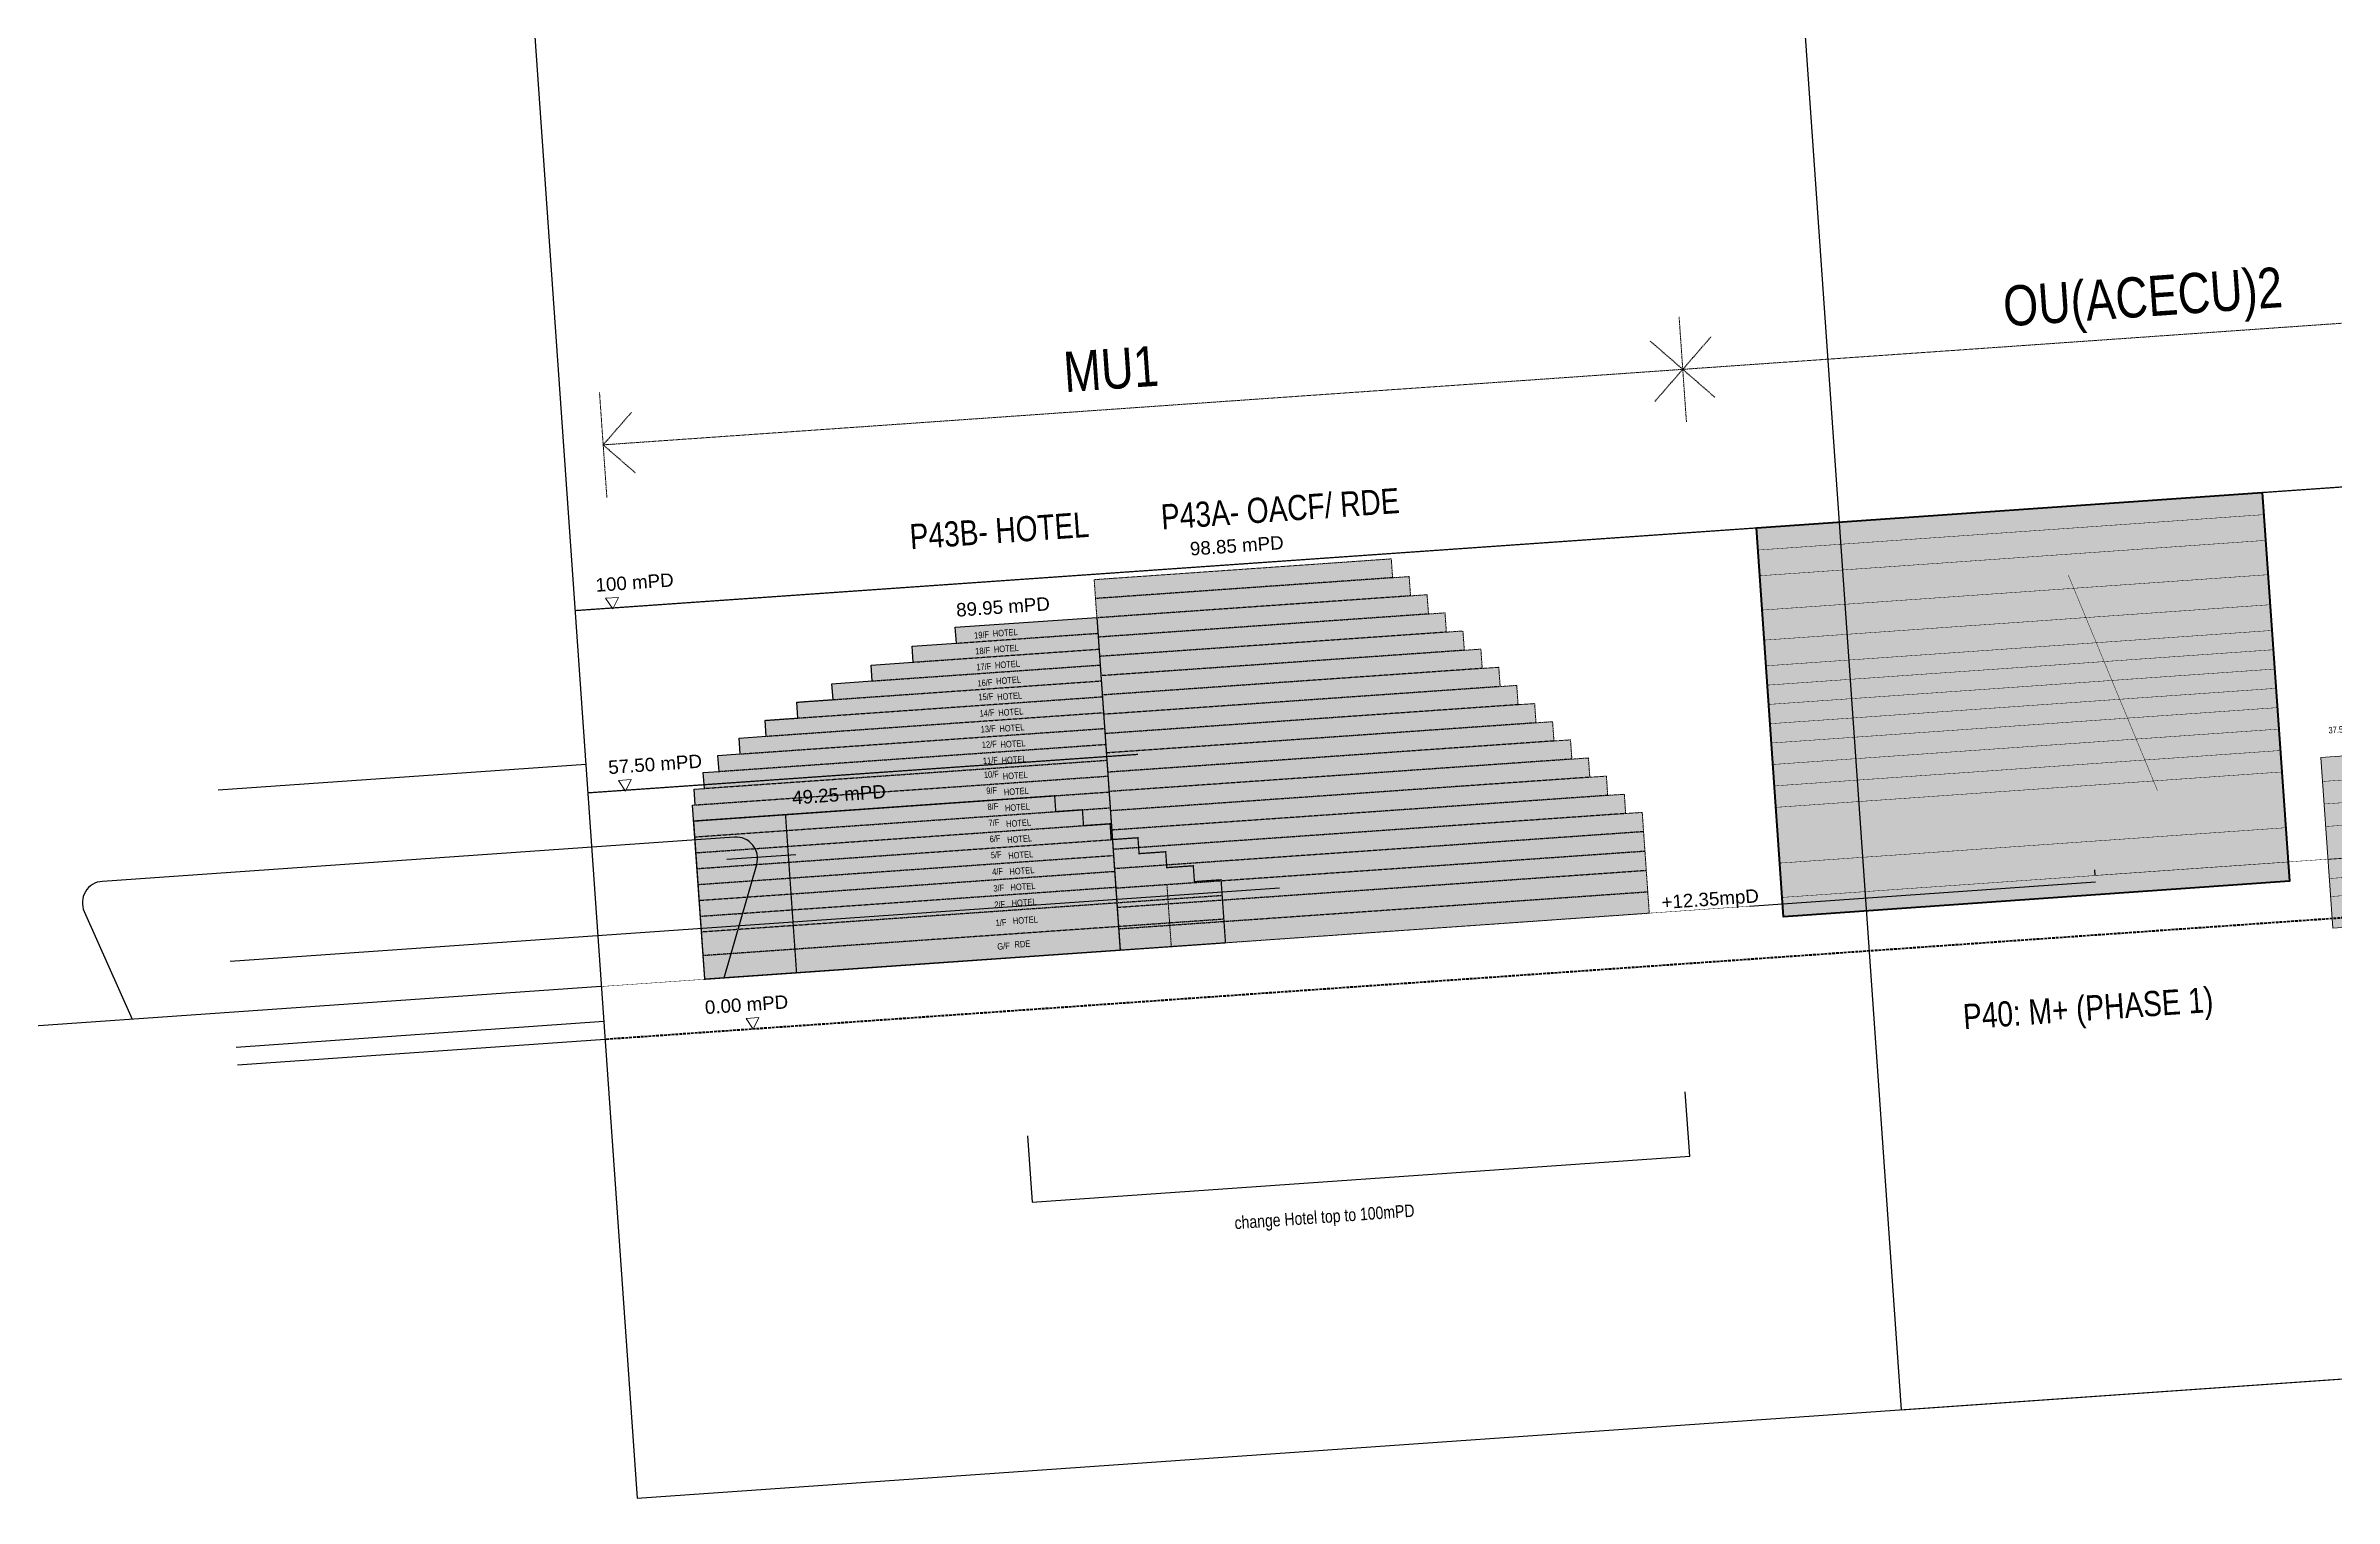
# Model space of a CAD drawing. Header units: metres. Extents: x 833997 to 840297, y 816389 to 819710.
# Drawn here: x 836267 to 836799, y 818980 to 819318 of the extents above; entities that cross this region are included whole.
import ezdxf
from ezdxf.enums import TextEntityAlignment as Align

# ---------------------------------------------------------------- set-up
doc = ezdxf.new("R2010")
doc.units = ezdxf.units.M
doc.header["$LTSCALE"] = 30
for name, pattern in [('DGN Style 2', [1.94727e-06, 0, -1.94727e-06]), ('DGN Style 3', [0.999461, 0.713901, -0.28556]), ('HIDDEN', [0.375, 0.25, -0.125])]:
    doc.linetypes.add(name, pattern=pattern)
for name, color, linetype, lineweight in [('A-XX-s-NN-V00 - A-Z930-G-ColP20', 7, 'Continuous', 0), ('A-XX-s-PP-V00 - A-G22-G-Flor', 7, 'Continuous', 0), ('A-XX-s-PP-V00 - A-Z930-G-ColP20', 7, 'Continuous', 0), ('AR-ELE_AR_2', 2, 'Continuous', 100), ('BD_colour', 1, 'DGN Style 2', 13), ('prescribe window', 1, 'Continuous', 100), ('Railway Reserve', 7, 'Continuous', 0), ('RLP223', 2, 'Continuous', 18)]:
    doc.layers.add(name, color=color, linetype=linetype, lineweight=lineweight)
for name, color, linetype in [('AR-TXT-RM_MI_', 4, 'Continuous'), ('AR-WA-STR_AR_BS_MI_', 2, 'Continuous'), ('RLP064_C240', 240, 'Continuous')]:
    doc.layers.add(name, color=color, linetype=linetype)
doc.styles.add('2500_2.5mm', font='arial.ttf', dxfattribs={"height": 6.25})
doc.styles.get("Standard").update_dxf_attribs({"font": 'arial.ttf', "width": 0.8})

# ---------------------------------------------------------------- blocks, each defined once
blk = doc.blocks.new('P35')
at = {"layer": 'AR-ELE_AR_2', "linetype": 'HIDDEN', "ltscale": 4}
blk.add_hatch(color=1, dxfattribs=at).paths.add_polyline_path([(832035333, 816247091), (832099545, 816247091), (832099545, 816223291), (832107832, 816223291), (832107832, 816207261), (832099545, 816207261), (832035333, 816207261)])
at = {"layer": 'BD_colour'}
blk.add_hatch(color=40, dxfattribs=at).paths.add_polyline_path([(832099545, 816247091), (832107832, 816247091), (832107832, 816223291), (832099545, 816223291)])
for points in [[(832035333, 816247091), (832099545, 816247091), (832099545, 816207261), (832035333, 816207261)], [(832099545, 816247091), (832107832, 816247091), (832107832, 816223291), (832099545, 816223291)]]:
    blk.add_lwpolyline(points, close=True)
at = {"layer": 'A-XX-s-NN-V00 - A-Z930-G-ColP20', "color": 240, "linetype": 'Continuous', "lineweight": 0, "flags": 128}
blk.add_lwpolyline([(832041996, 816249689), (832044996, 816249689), (832043496, 816247091), (832041996, 816249689)], close=True, dxfattribs=at)
at = {"layer": 'AR-ELE_AR_2', "color": 220, "linetype": 'HIDDEN', "ltscale": 4, "const_width": 100}
for points in [[(832050774, 816247091), (832050774, 816252091), (832104230, 816252091)], [(832104230, 816252091), (832104230, 816247091)], [(832035333, 816207261), (832035333, 816247091)], [(832035333, 816247091), (832107832, 816247091)], [(832035333, 816247091), (832107832, 816247091)], [(832107832, 816207261), (832107832, 816247091)], [(832035333, 816241491), (832107832, 816241491)], [(832035333, 816236241), (832107832, 816236241)], [(832035333, 816230991), (832107832, 816230991)], [(832035333, 816223291), (832107832, 816223291)], [(832035333, 816218861), (832107832, 816218861)], [(832035333, 816214661), (832107832, 816214661)], [(832035333, 816207261), (832107832, 816207261)]]:
    blk.add_lwpolyline(points, dxfattribs=at)
at = {"layer": 'prescribe window', "color": 9, "linetype": 'HIDDEN', "ltscale": 10, "const_width": 100}
blk.add_lwpolyline([(831996885, 816242060), (831979670, 816293511)], dxfattribs=at)
at = {"layer": 'AR-TXT-RM_MI_', "text_generation_flag": 6, "width": 0.8}
for s, p in [('37.58 mPD', (832037569, 816252529)), ('3/F', (832048592, 816243286)), ('2/F', (832048592, 816238700)), ('CACF / RDE', (832052808, 816243304)), ('CACF / RDE', (832052808, 816238717)), ('1/F', (832048592, 816232590)), ('CACF / RDE', (832052808, 816232339)), ('G/F', (832048592, 816224926)), ('CACF / RDE', (832052808, 816224926)), ('Podium1', (832048587, 816219709)), ('CACF', (832057567, 816219889)), ('B1', (832048592, 816216024)), ('CACF', (832052808, 816216024)), ('B2', (832048592, 816211078)), ('CACF', (832052808, 816211078))]:
    blk.add_text(s, height=1500, rotation=180, dxfattribs=at).set_placement(p)
blk = doc.blocks.new('p40')
at = {"layer": 'AR-ELE_AR_2', "linetype": 'HIDDEN', "ltscale": 4}
blk.add_hatch(color=1, dxfattribs=at).paths.add_polyline_path([(-118000, 90650), (0, 90650), (0, 0), (-118000, 0)])
at = {"layer": 'AR-ELE_AR_2', "color": 220, "linetype": 'HIDDEN', "ltscale": 4, "const_width": 100}
for points in [[(-118000, 79500), (-118000, 90650)], [(-118000, 90650), (0, 90650)], [(0, 90650), (-118000, 90650)], [(-118000, 85500), (0, 85500)], [(0, 85500), (-118000, 85500)], [(-118000, 79500), (-118000, 85500)], [(0, 85500), (-118000, 85500)], [(0, 85500), (-118000, 85500)], [(0, 79500), (0, 85500)], [(0, 85500), (0, 79500)], [(-118000, 79500), (0, 79500)], [(0, 79500), (-118000, 79500)], [(-118000, 71500), (-118000, 79500)], [(-118000, 71500), (-118000, 79500)], [(0, 79500), (-118000, 79500)], [(0, 79500), (-118000, 79500)], [(0, 71500), (0, 79500)], [(0, 79500), (0, 71500)], [(-118000, 71500), (0, 71500)], [(0, 71500), (-118000, 71500)], [(-118000, 64500), (-118000, 71500)], [(-118000, 64500), (-118000, 71500)], [(0, 71500), (-118000, 71500)], [(0, 71500), (-118000, 71500)], [(0, 64500), (0, 71500)], [(0, 71500), (0, 64500)], [(-118000, 64500), (0, 64500)], [(0, 64500), (-118000, 64500)], [(-118000, 58500), (-118000, 64500)], [(-118000, 58500), (-118000, 64500)], [(0, 64500), (-118000, 64500)], [(0, 64500), (-118000, 64500)], [(0, 58500), (0, 64500)], [(0, 64500), (0, 58500)], [(-118000, 58500), (0, 58500)], [(0, 58500), (-118000, 58500)], [(-118000, 54000), (-118000, 58500)], [(-118000, 54000), (-118000, 58500)], [(0, 58500), (-118000, 58500)], [(0, 58500), (-118000, 58500)], [(-118000, 54000), (0, 54000)], [(0, 54000), (-118000, 54000)], [(-118000, 49500), (-118000, 54000)], [(-118000, 49500), (-118000, 54000)], [(0, 54000), (-118000, 54000)], [(0, 54000), (-118000, 54000)], [(0, 54000), (0, 58500)], [(0, 58500), (0, 54000)], [(0, 49500), (0, 54000)], [(0, 54000), (0, 49500)], [(-118000, 49500), (0, 49500)], [(0, 49500), (-118000, 49500)], [(-118000, 45000), (-118000, 49500)], [(-118000, 45000), (-118000, 49500)], [(0, 49500), (-118000, 49500)], [(0, 49500), (-118000, 49500)], [(0, 45000), (0, 49500)], [(0, 49500), (0, 45000)], [(-118000, 45000), (0, 45000)], [(0, 45000), (-118000, 45000)], [(-118000, 40500), (-118000, 45000)], [(-118000, 40500), (-118000, 45000)], [(0, 45000), (-118000, 45000)], [(0, 45000), (-118000, 45000)], [(0, 40500), (0, 45000)], [(0, 45000), (0, 40500)], [(-118000, 40500), (0, 40500)], [(0, 40500), (-118000, 40500)], [(-118000, 35500), (-118000, 40500)], [(-118000, 35500), (-118000, 40500)], [(0, 40500), (-118000, 40500)], [(0, 40500), (-118000, 40500)], [(0, 35500), (0, 40500)], [(0, 40500), (0, 35500)], [(-118000, 35500), (0, 35500)], [(0, 35500), (-118000, 35500)], [(-118000, 30500), (-118000, 35500)], [(-118000, 30500), (-118000, 35500)], [(0, 35500), (-118000, 35500)], [(0, 35500), (-118000, 35500)], [(0, 30500), (0, 35500)], [(0, 35500), (0, 30500)], [(-118000, 30500), (-74880, 30500)], [(-74880, 30500), (-118000, 30500)], [(-118000, 25500), (-118000, 30500)], [(-118000, 25500), (-118000, 30500)], [(0, 30500), (-118000, 30500)], [(0, 30500), (-118000, 30500)], [(-74880, 30500), (0, 30500)], [(0, 30500), (-74880, 30500)], [(0, 25500), (0, 30500)], [(0, 30500), (0, 25500)], [(-118000, 25500), (0, 25500)], [(-118000, 12500), (-118000, 25500)], [(-74880, 25500), (-118000, 25500)], [(-74880, 25500), (-118000, 25500)], [(0, 25500), (-74880, 25500)], [(0, 25500), (-74880, 25500)], [(0, 25500), (0, 12500)], [(-118000, 12500), (0, 12500)], [(-118000, 4500), (-118000, 12500)], [(0, 12500), (-118000, 12500)], [(0, 12500), (0, 4500)], [(-118000, 4500), (0, 4500)], [(-118000, 0), (-118000, 4500)], [(0, 4500), (-118000, 4500)], [(0, 0), (-118000, 0)], [(0, 4500), (0, 0)]]:
    blk.add_lwpolyline(points, dxfattribs=at)
at = {"layer": 'AR-ELE_AR_2', "color": 6}
blk.add_lwpolyline([(-118000, 90650), (0, 90650), (0, 0), (-118000, 0)], close=True, dxfattribs=at)
blk = doc.blocks.new('A$C6BBC011B')
at = {"layer": 'AR-ELE_AR_2', "linetype": 'HIDDEN', "ltscale": 4}
blk.add_hatch(color=31, dxfattribs=at).paths.add_polyline_path([(-1120301, 196918), (-1120301, 133818), (-1120301, 119318), (-1217195, 119318), (-1217195, 159918), (-1216584, 159918), (-1216584, 163618), (-1214187, 163618), (-1214187, 167318), (-1210485, 167318), (-1210485, 171018), (-1205311, 171018), (-1205311, 174718), (-1198994, 174718), (-1198994, 178418), (-1191341, 178418), (-1191341, 182118), (-1182879, 182118), (-1182879, 185818), (-1173494, 185818), (-1173494, 189518), (-1163625, 189518), (-1163625, 193218), (-1153326, 193218), (-1153326, 196918)])
at = {"layer": 'AR-ELE_AR_2', "linetype": 'HIDDEN', "ltscale": 4, "true_color": 0xffdda5}
blk.add_hatch(color=41, dxfattribs=at).paths.add_polyline_path([(-1217195, 156218), (-1217195, 119318), (-1095715, 119318), (-1095715, 134018), (-1101933, 134018), (-1101933, 137718), (-1108114, 137718), (-1108114, 141418), (-1114328, 141418), (-1114328, 145118), (-1120578, 145118), (-1120578, 148818), (-1126769, 148818), (-1126769, 152518), (-1132986, 152518), (-1132986, 156218), (-1195774, 156218)])
at = {"layer": 'BD_colour'}
h = blk.add_hatch(color=252, dxfattribs=at)
h.paths.add_polyline_path([(-1108362, 119318), (-1120301, 119318), (-1120301, 133818), (-1108362, 133818)], flags=17)
h.paths.add_polyline_path([(-1120301, 119318), (-1120301, 205718), (-1050995, 205718), (-1050995, 201318), (-1047128, 201318), (-1047128, 196818), (-1043260, 196818), (-1043260, 192318), (-1039393, 192318), (-1039393, 187818), (-1035526, 187818), (-1035526, 183318), (-1031659, 183318), (-1031659, 178818), (-1027792, 178818), (-1027792, 174318), (-1023924, 174318), (-1023924, 169818), (-1020057, 169818), (-1020057, 165318), (-1016190, 165318), (-1016190, 160818), (-1012323, 160818), (-1012323, 156318), (-1008456, 156318), (-1008456, 151818), (-1004588, 151818), (-1004588, 147318), (-1000718, 147318), (-1000718, 142818), (-996854, 142818), (-996854, 138318), (-996854, 119318)])
at = {"color": 6, "linetype": 'HIDDEN', "ltscale": 10}
for points in [[(-1050995, 201318), (-1120301, 201318)], [(-1153326, 193218), (-1120301, 193218)], [(-1047128, 196818), (-1120301, 196818)], [(-1043260, 192318), (-1120301, 192318)], [(-1163625, 189518), (-1120301, 189518)], [(-1039393, 187818), (-1120301, 187818)], [(-1191341, 182118), (-1120301, 182118)], [(-1173494, 185818), (-1120301, 185818)], [(-1035526, 183318), (-1120301, 183318)], [(-1198994, 178418), (-1120301, 178418)], [(-1031659, 178818), (-1120301, 178818)], [(-1205311, 171018), (-1120301, 171018)], [(-1198994, 174718), (-1120301, 174718)], [(-1027792, 174318), (-1120301, 174318)], [(-1210485, 167318), (-1120301, 167318)], [(-1023924, 169818), (-1120301, 169818)], [(-1020057, 165318), (-1120301, 165318)], [(-1216584, 159918), (-1120301, 159918)], [(-1214187, 163618), (-1120301, 163618)], [(-1016190, 160818), (-1120301, 160818)], [(-1217195, 156218), (-1120301, 156218)], [(-1012323, 156318), (-1120301, 156318)], [(-1217195, 152518), (-1120301, 152518)], [(-1008456, 151818), (-1120301, 151818)], [(-1217195, 148818), (-1120301, 148818)], [(-1217195, 145118), (-1120301, 145118)], [(-1004588, 147318), (-1120301, 147318)], [(-1217195, 141418), (-1120301, 141418)], [(-1000718, 142818), (-1120301, 142818)], [(-1217195, 137718), (-1120301, 137718)], [(-1217195, 134018), (-1120301, 134018)], [(-996854, 138318), (-1120301, 138318)], [(-1120301, 133818), (-996854, 133818)], [(-1095715, 130318), (-1217195, 130318)], [(-1120301, 129318), (-996854, 129318)], [(-1095715, 124818), (-1217195, 124818)], [(-1120301, 124318), (-996854, 124318)]]:
    blk.add_lwpolyline(points, dxfattribs=at)
blk.add_lwpolyline([(-1120301, 196918), (-1120301, 133818), (-1120301, 133818), (-1120301, 119318), (-1217195, 119318), (-1217195, 159918), (-1216584, 159918), (-1216584, 163618), (-1214187, 163618), (-1214187, 167318), (-1210485, 167318), (-1210485, 171018), (-1205311, 171018), (-1205311, 174718), (-1198994, 174718), (-1198994, 178418), (-1191341, 178418), (-1191341, 182118), (-1182879, 182118), (-1182879, 185818), (-1173494, 185818), (-1173494, 189518), (-1163625, 189518), (-1163625, 193218), (-1153326, 193218), (-1153326, 196918), (-1120301, 196918)], close=True)
blk.add_lwpolyline([(-1212652, 119318), (-1203265, 145108, 0.5205671), (-1207963, 151818), (-1355446, 151818, 0.5205671), (-1360145, 145108), (-1350758, 119318)], format="xyb")
for points in [[(-1210104, 146818), (-1194030, 146818)], [(-1241324, 119318), (-1690750, 119318)]]:
    blk.add_lwpolyline(points)
at = {"layer": 'A-XX-s-NN-V00 - A-Z930-G-ColP20', "color": 240, "linetype": 'Continuous', "lineweight": 0, "flags": 128}
for points in [[(-1231016, 209334), (-1234016, 209334), (-1232516, 206736), (-1231016, 209334)], [(-1231016, 166834), (-1234016, 166834), (-1232516, 164236), (-1231016, 166834)], [(-1205244, 109566), (-1208244, 109566), (-1206744, 106968), (-1205244, 109566)]]:
    blk.add_lwpolyline(points, close=True, dxfattribs=at)
at = {"layer": 'A-XX-s-PP-V00 - A-Z930-G-ColP20', "color": 220, "linetype": 'DGN Style 3', "lineweight": 40, "ltscale": 10, "const_width": 300, "flags": 128}
for points in [[(-728548, 206968), (-1241324, 206968)], [(-1112989, 164468), (-1241324, 164468)], [(-1217195, 156218), (-1195774, 156218), (-1195774, 152518), (-1195774, 119318)]]:
    blk.add_lwpolyline(points, dxfattribs=at)
blk.add_lwpolyline([(-1217195, 156218), (-1217195, 119318), (-1095715, 119318), (-1095715, 134018), (-1101933, 134018), (-1101933, 137718), (-1108114, 137718), (-1108114, 141418), (-1114328, 141418), (-1114328, 145118), (-1120578, 145118), (-1120578, 148818), (-1126769, 148818), (-1126769, 152518), (-1132986, 152518), (-1132986, 156218), (-1195774, 156218)], close=True, dxfattribs=at)
at = {"layer": 'A-XX-s-PP-V00 - A-Z930-G-ColP20', "color": 2, "linetype": 'DGN Style 3', "lineweight": 40, "ltscale": 30, "flags": 128}
blk.add_lwpolyline([(0, 106968), (-1241324, 106968)], dxfattribs=at)
at = {"layer": 'AR-TXT-RM_MI_', "color": 1}
blk.add_lwpolyline([(-1144824, 77745), (-1144824, 62278), (-991407, 62278), (-991407, 77254)], dxfattribs=at)
at = {"layer": 'AR-WA-STR_AR_BS_MI_'}
for p, q in [((-973489, 119318), (-892780, 119318)), ((-892780, 122148), (-892780, 120838))]:
    blk.add_line(p, q, dxfattribs=at)
at = {"layer": 'BD_colour'}
for points in [[(-1232098, 232716), (-1232098, 257217)], [(-980254, 232716), (-980254, 257217)], [(-1225026, 252038), (-1232098, 244967), (-1225026, 237896)], [(-987325, 252038), (-980254, 244967), (-987325, 237896)], [(-973183, 252038), (-980254, 244967), (-973183, 237896)], [(-1232098, 244967), (-980254, 244967)], [(-761959, 244967), (-980254, 244967)], [(-1108362, 119318), (-1120301, 119318), (-1120301, 133818), (-1108362, 133818), (-1108362, 119318)]]:
    blk.add_lwpolyline(points, dxfattribs=at)
blk.add_lwpolyline([(-1120301, 119318), (-1120301, 205718), (-1050995, 205718), (-1050995, 201318), (-1047128, 201318), (-1047128, 196818), (-1043260, 196818), (-1043260, 192318), (-1039393, 192318), (-1039393, 187818), (-1035526, 187818), (-1035526, 183318), (-1031659, 183318), (-1031659, 178818), (-1027792, 178818), (-1027792, 174318), (-1023924, 174318), (-1023924, 169818), (-1020057, 169818), (-1020057, 165318), (-1016190, 165318), (-1016190, 160818), (-1012323, 160818), (-1012323, 156318), (-1008456, 156318), (-1008456, 151818), (-1004588, 151818), (-1004588, 147318), (-1000718, 147318), (-1000718, 142818), (-996854, 142818), (-996854, 138318), (-996854, 138318), (-996854, 119318)], close=True, dxfattribs=at)
at = {"layer": 'Defpoints', "color": 2}
blk.add_lwpolyline([(-1241324, 0), (0, 0), (0, 594000), (-1241324, 594000)], close=True, dxfattribs=at)
at = {"layer": 'Defpoints', "color": 250}
blk.add_lwpolyline([(-946451, 0), (-106451, 0), (-106451, 594000), (-946451, 594000)], close=True, dxfattribs=at)
at = {"layer": 'RLP223', "color": 6, "lineweight": 50, "const_width": 100}
for points in [[(-892780, 119318), (-1241324, 119318)], [(-892780, 122148), (-892780, 120838)], [(-830781, 120838), (-892780, 120838)]]:
    blk.add_lwpolyline(points, dxfattribs=at)
at = {"layer": 'AR-ELE_AR_2', "color": 6}
blk.add_blockref('p40', (-847713, 116318), dxfattribs=at)
at = {"layer": 'Railway Reserve', "color": 6}
blk.add_blockref('P35', (-832873766, -816102543), dxfattribs=at)
at = {"layer": 'A-XX-s-PP-V00 - A-G22-G-Flor', "color": 1, "linetype": 'Continuous', "lineweight": 0, "style": '2500_2.5mm'}
for s, p in [('100 mPD', (-1236140, 214106)), ('98.85 mPD', (-1097569, 212863)), ('89.95 mPD', (-1152832, 202469)), ('57.50 mPD', (-1236140, 171606)), ('49.25 mPD', (-1193949, 161571)), ('+12.35mpD', (-993832, 123182)), ('0.00 mPD', (-1217613, 114338))]:
    blk.add_text(s, height=3125, dxfattribs=at).set_placement(p, align=Align.TOP_LEFT)
at = {"layer": 'AR-TXT-RM_MI_', "color": 1, "width": 0.8}
for s, height, p in [('MU1', 9360, (-1124035, 249683)), ('OU(ACECU)2', 9360, (-904834, 249683)), ('change Hotel top to 100mPD', 2925, (-1098164, 52705))]:
    blk.add_text(s, height=height, dxfattribs=at).set_placement(p)
at = {"layer": 'AR-TXT-RM_MI_', "width": 0.8}
for s, p in [('P43B- HOTEL', (-1162422, 215733)), ('P43A- OACF/ RDE', (-1103763, 216233)), ('P40: M+ (PHASE 1)', (-925679, 87258))]:
    blk.add_text(s, height=5850, dxfattribs=at).set_placement(p)
at = {"layer": 'AR-TXT-RM_MI_', "text_generation_flag": 6, "width": 0.8}
for s, p in [('19/F', (-1149077, 193978)), ('18/F', (-1149077, 190278)), ('HOTEL', (-1144722, 194102)), ('HOTEL', (-1144722, 190402)), ('17/F', (-1149077, 186578)), ('HOTEL', (-1144722, 186702)), ('16/F', (-1149082, 182821)), ('15/F', (-1149082, 179583)), ('HOTEL', (-1144722, 183002)), ('14/F', (-1149077, 175777)), ('HOTEL', (-1144722, 179302)), ('HOTEL', (-1144722, 175602)), ('13/F', (-1149077, 172067)), ('HOTEL', (-1144722, 171902)), ('11/F', (-1149082, 164699)), ('12/F', (-1149077, 168456)), ('HOTEL', (-1144722, 168202)), ('HOTEL', (-1144722, 164502)), ('10/F', (-1149082, 161461)), ('HOTEL', (-1144722, 160802)), ('8/F', (-1148779, 153961)), ('9/F', (-1148779, 157711)), ('HOTEL', (-1144722, 157102)), ('HOTEL', (-1144722, 153402)), ('7/F', (-1148779, 150211)), ('HOTEL', (-1144722, 149702)), ('5/F', (-1148779, 142711)), ('6/F', (-1148779, 146461)), ('HOTEL', (-1144722, 146002)), ('HOTEL', (-1144722, 142302)), ('4/F', (-1148726, 138829)), ('HOTEL', (-1144722, 138602)), ('3/F', (-1148714, 134959)), ('HOTEL', (-1144722, 134902)), ('2/F', (-1148749, 131135)), ('1/F', (-1148749, 126908)), ('HOTEL', (-1144722, 131202)), ('HOTEL', (-1144722, 127084)), ('G/F', (-1148749, 121408)), ('RDE', (-1144722, 121584))]:
    blk.add_text(s, height=1500, rotation=180, dxfattribs=at).set_placement(p)

msp = doc.modelspace()

# ---------------------------------------------------------------- linework, layer by layer
at = {"layer": 'RLP064_C240'}
for p, q in [((836392.27, 819150.55), (836306.75, 819144.57)), ((836553.71, 819121.74), (836309.54, 819104.67)), ((836396.46, 819090.7), (836310.93, 819084.72)), ((836396.75, 819086.56), (836311.22, 819080.58))]:
    msp.add_line(p, q, dxfattribs=at)

# ---------------------------------------------------------------- block references
at = {"layer": 'Defpoints', "xscale": 0.001, "yscale": 0.001, "zscale": 0.001, "rotation": 4.000303780547992}
msp.add_blockref('A$C6BBC011B', (837642.51, 819066.45), dxfattribs=at)

doc.saveas('drawing.dxf')
